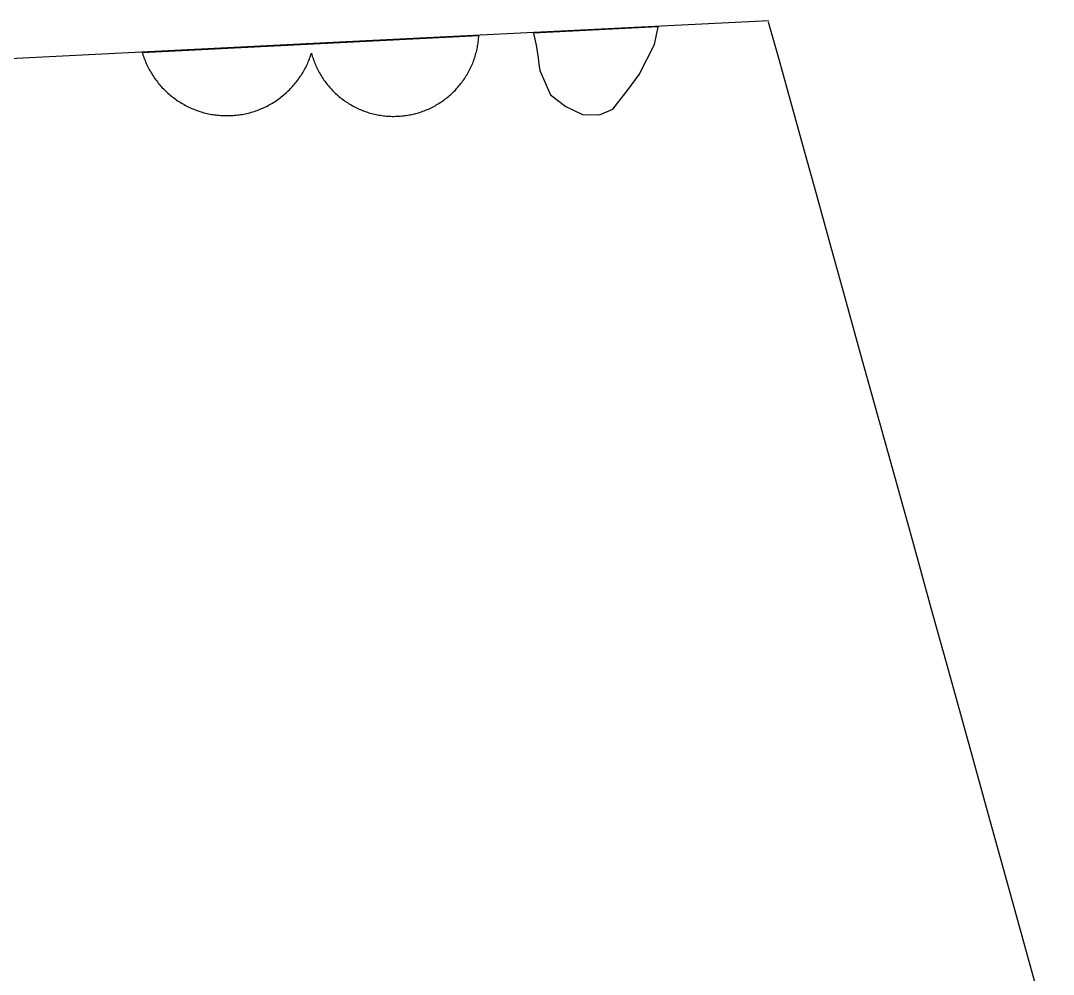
# Model space of a CAD drawing. Extents: x -246 to 246, y -104 to 199.
# Drawn here: x 89.4 to 104.97, y 178.67 to 193.05 of the extents above; entities that cross this region are included whole.
import ezdxf

# ---------------------------------------------------------------- set-up
doc = ezdxf.new("R2010")
doc.units = 0
doc.layers.add('Add_Red', color=1, linetype='Continuous')
doc.layers.add('Outline_Red', color=1, linetype='Continuous')

msp = doc.modelspace()

# ---------------------------------------------------------------- linework, layer by layer
at = {"layer": 'Add_Red'}
for points in [[(98.332, 191.717), (98.561, 192.012), (98.726, 192.237), (98.957, 192.689), (99.012, 192.955), (97.135, 192.861), (97.154, 192.772), (97.172, 192.678), (97.189, 192.583), (97.204, 192.489), (97.217, 192.394), (97.229, 192.299), (97.389, 191.932), (97.622, 191.756), (97.875, 191.634), (98.127, 191.631), (98.332, 191.717)], [(95.058, 191.607), (95.08, 191.607), (95.102, 191.608), (95.125, 191.61), (95.147, 191.612), (95.169, 191.614), (95.192, 191.617), (95.214, 191.62), (95.236, 191.623), (95.258, 191.627), (95.28, 191.631), (95.302, 191.636), (95.324, 191.641), (95.36, 191.65), (95.381, 191.656), (95.403, 191.662), (95.424, 191.669), (95.445, 191.676), (95.467, 191.684), (95.488, 191.692), (95.508, 191.7), (95.529, 191.708), (95.55, 191.717), (95.57, 191.727), (95.59, 191.736), (95.61, 191.746), (95.63, 191.757), (95.65, 191.767), (95.669, 191.778), (95.689, 191.79), (95.708, 191.801), (95.727, 191.813), (95.745, 191.826), (95.764, 191.838), (95.782, 191.851), (95.8, 191.865), (95.818, 191.878), (95.835, 191.892), (95.853, 191.907), (95.87, 191.921), (95.886, 191.936), (95.903, 191.951), (95.919, 191.967), (95.935, 191.982), (95.951, 191.998), (95.966, 192.014), (95.981, 192.031), (95.996, 192.048), (96.011, 192.065), (96.025, 192.082), (96.039, 192.1), (96.053, 192.117), (96.066, 192.135), (96.079, 192.154), (96.092, 192.172), (96.104, 192.191), (96.116, 192.21), (96.128, 192.229), (96.139, 192.248), (96.15, 192.268), (96.161, 192.287), (96.171, 192.307), (96.181, 192.327), (96.191, 192.347), (96.2, 192.368), (96.209, 192.388), (96.218, 192.409), (96.226, 192.43), (96.234, 192.451), (96.241, 192.472), (96.248, 192.493), (96.255, 192.515), (96.261, 192.536), (96.267, 192.558), (96.273, 192.579), (96.278, 192.601), (96.283, 192.623), (96.288, 192.645), (96.292, 192.667), (96.295, 192.689), (96.299, 192.711), (96.302, 192.733), (96.304, 192.756), (96.306, 192.778), (96.308, 192.8), (96.309, 192.82), (91.236, 192.565), (91.239, 192.557), (91.246, 192.535), (91.253, 192.513), (91.261, 192.491), (91.269, 192.469), (91.278, 192.448), (91.287, 192.426), (91.296, 192.405), (91.306, 192.384), (91.316, 192.363), (91.326, 192.342), (91.337, 192.322), (91.348, 192.301), (91.36, 192.281), (91.371, 192.261), (91.384, 192.241), (91.396, 192.221), (91.409, 192.202), (91.422, 192.183), (91.436, 192.164), (91.45, 192.145), (91.464, 192.127), (91.478, 192.109), (91.493, 192.091), (91.508, 192.073), (91.524, 192.056), (91.539, 192.039), (91.555, 192.022), (91.572, 192.005), (91.588, 191.989), (91.605, 191.973), (91.623, 191.957), (91.64, 191.942), (91.658, 191.927), (91.676, 191.912), (91.694, 191.898), (91.712, 191.884), (91.731, 191.87), (91.75, 191.856), (91.769, 191.843), (91.789, 191.83), (91.808, 191.818), (91.828, 191.806), (91.848, 191.794), (91.869, 191.783), (91.889, 191.772), (91.91, 191.761), (91.93, 191.751), (91.951, 191.741), (91.973, 191.731), (91.994, 191.722), (92.016, 191.713), (92.037, 191.704), (92.059, 191.696), (92.081, 191.689), (92.103, 191.681), (92.125, 191.674), (92.167, 191.662), (92.19, 191.656), (92.213, 191.651), (92.235, 191.646), (92.258, 191.641), (92.281, 191.637), (92.304, 191.633), (92.327, 191.63), (92.35, 191.627), (92.373, 191.624), (92.396, 191.622), (92.419, 191.62), (92.443, 191.619), (92.466, 191.618), (92.489, 191.617), (92.512, 191.617), (92.536, 191.617), (92.559, 191.618), (92.583, 191.619), (92.606, 191.62), (92.629, 191.622), (92.652, 191.624), (92.675, 191.627), (92.698, 191.63), (92.721, 191.633), (92.744, 191.637), (92.767, 191.641), (92.79, 191.646), (92.813, 191.651), (92.835, 191.657), (92.858, 191.662), (92.88, 191.669), (92.902, 191.675), (92.925, 191.682), (92.947, 191.69), (92.969, 191.697), (92.99, 191.706), (93.012, 191.714), (93.034, 191.723), (93.055, 191.732), (93.076, 191.742), (93.097, 191.752), (93.118, 191.762), (93.138, 191.773), (93.159, 191.784), (93.179, 191.796), (93.199, 191.807), (93.219, 191.82), (93.239, 191.832), (93.258, 191.845), (93.277, 191.858), (93.296, 191.872), (93.315, 191.885), (93.333, 191.9), (93.351, 191.914), (93.369, 191.929), (93.387, 191.944), (93.404, 191.959), (93.422, 191.975), (93.438, 191.991), (93.455, 192.008), (93.471, 192.024), (93.487, 192.041), (93.503, 192.058), (93.518, 192.076), (93.534, 192.093), (93.548, 192.111), (93.563, 192.129), (93.577, 192.148), (93.591, 192.167), (93.604, 192.186), (93.617, 192.205), (93.63, 192.224), (93.643, 192.244), (93.655, 192.264), (93.667, 192.284), (93.678, 192.304), (93.689, 192.324), (93.7, 192.345), (93.71, 192.366), (93.72, 192.387), (93.73, 192.408), (93.739, 192.429), (93.748, 192.451), (93.757, 192.472), (93.765, 192.494), (93.773, 192.516), (93.78, 192.538), (93.787, 192.56), (93.794, 192.536), (93.8, 192.515), (93.807, 192.493), (93.814, 192.472), (93.821, 192.451), (93.829, 192.43), (93.837, 192.409), (93.846, 192.388), (93.855, 192.368), (93.864, 192.347), (93.874, 192.327), (93.884, 192.307), (93.894, 192.287), (93.905, 192.268), (93.916, 192.248), (93.927, 192.229), (93.939, 192.21), (93.951, 192.191), (93.963, 192.172), (93.976, 192.154), (93.989, 192.135), (94.002, 192.117), (94.016, 192.1), (94.03, 192.082), (94.044, 192.065), (94.059, 192.048), (94.074, 192.031), (94.089, 192.014), (94.104, 191.998), (94.12, 191.982), (94.136, 191.967), (94.152, 191.951), (94.169, 191.936), (94.185, 191.921), (94.202, 191.907), (94.22, 191.892), (94.237, 191.878), (94.255, 191.865), (94.273, 191.851), (94.291, 191.838), (94.31, 191.826), (94.328, 191.813), (94.347, 191.801), (94.366, 191.79), (94.386, 191.778), (94.405, 191.767), (94.425, 191.757), (94.445, 191.746), (94.465, 191.736), (94.485, 191.727), (94.505, 191.717), (94.526, 191.708), (94.547, 191.7), (94.568, 191.692), (94.588, 191.684), (94.61, 191.676), (94.631, 191.669), (94.652, 191.662), (94.674, 191.656), (94.695, 191.65), (94.717, 191.644), (94.739, 191.639), (94.761, 191.634), (94.783, 191.63), (94.805, 191.626), (94.827, 191.622), (94.849, 191.619), (94.871, 191.616), (94.893, 191.613), (94.916, 191.611), (94.938, 191.609), (94.96, 191.608), (94.983, 191.607), (95.005, 191.606), (95.028, 191.606), (95.058, 191.607)]]:
    msp.add_lwpolyline(points, dxfattribs=at)
at = {"layer": 'Outline_Red'}
for points in [[(100.683, 193.049), (94.411, 192.734), (88.139, 192.419), (81.867, 192.104), (75.595, 191.789), (69.323, 191.474), (63.051, 191.159), (56.779, 190.844), (50.507, 190.529), (44.235, 190.214), (37.963, 189.899), (31.691, 189.584), (25.419, 189.269), (19.147, 188.954), (12.875, 188.639), (6.603, 188.324), (0.331, 188.009)], [(104.97, 177.553), (104.647, 178.719), (104.33, 179.864), (104.019, 180.986), (103.715, 182.083), (103.418, 183.153), (103.13, 184.193), (102.85, 185.201), (102.58, 186.175), (102.32, 187.112), (102.071, 188.011), (101.833, 188.869), (101.607, 189.683), (101.394, 190.452), (101.194, 191.173), (101.008, 191.844), (100.836, 192.462), (100.679, 193.026)]]:
    msp.add_lwpolyline(points, dxfattribs=at)

doc.saveas('drawing.dxf')
